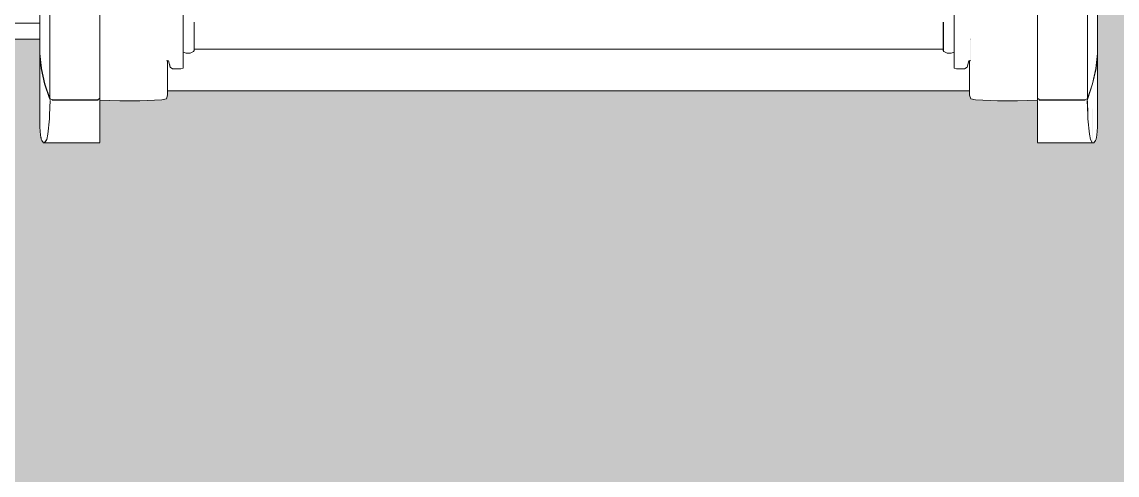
# Model space of a CAD drawing. Header units: metres. Extents: x -3 to 171, y -23 to 41.
# Drawn here: x 1.927 to 2.808, y -13.153 to -12.788 of the extents above; entities that cross this region are included whole.
import ezdxf

# ---------------------------------------------------------------- set-up
doc = ezdxf.new("R2010")
doc.units = ezdxf.units.M
doc.header["$MEASUREMENT"] = 0
doc.set_wipeout_variables(frame=1)
doc.linetypes.add('Wipeout_Contour', pattern=[1, 0, -1])
doc.layers.add('6._Dach PP STG1_1_325 Dachfenster', color=7, linetype='Continuous')
doc.layers.add('6._Dach PP STG1_1_330 Dachaufbau', color=7, linetype='Continuous')

msp = doc.modelspace()

# ---------------------------------------------------------------- hatches: boundary and pattern name
at = {"layer": '6._Dach PP STG1_1_330 Dachaufbau', "linetype": 'Continuous', "lineweight": 0, "true_color": 0x000000}
h = msp.add_hatch(color=18, dxfattribs=at)
h.paths.add_polyline_path([(6.26, -13.58499), (3.315, -13.58499), (3.315, -11.155), (6.26, -11.155), (6.26, -10.4), (0.03813, -10.4), (0.05526, -15.07), (1.01714, -15.07), (1.01714, -14.22801), (2.76714, -14.22801), (2.76714, -15.07), (3.44551, -15.07), (3.44551, -14.22801), (5.19551, -14.22801), (5.19551, -15.07), (6.26, -15.07)])
h.paths.add_polyline_path([(1.06307, -12.8025), (1.06307, -11.20127), (2.76307, -11.20127), (2.76307, -12.8025)], flags=0)

# ---------------------------------------------------------------- next in the draw order: wipeouts: each hides what was drawn before it
at = {"color": 254, "linetype": 'Wipeout_Contour', "lineweight": 0, "ltscale": 65.519423}
msp.add_wipeout([(1.94115, -12.81389), (1.94115, -12.8733), (1.94192, -12.87979), (1.94245, -12.88296), (1.94245, -12.82613)], dxfattribs=at).dxf.layer = '6._Dach PP STG1_1_325 Dachfenster'
at = {"color": 254, "linetype": 'Wipeout_Contour', "lineweight": 0, "ltscale": 39.148571}
msp.add_wipeout([(2.74405, -12.88558), (2.78955, -12.88593), (2.78855, -12.88563)], dxfattribs=at).dxf.layer = '6._Dach PP STG1_1_325 Dachfenster'
at = {"color": 254, "linetype": 'Wipeout_Contour', "lineweight": 0, "ltscale": 51.896748}
msp.add_wipeout([(2.76307, -12.77776), (1.06307, -12.77776), (1.06307, -12.8025), (2.76307, -12.8025)], dxfattribs=at).dxf.layer = '6._Dach PP STG1_1_330 Dachaufbau'

# ---------------------------------------------------------------- next in the draw order: linework, layer by layer
at = {"layer": '6._Dach PP STG1_1_330 Dachaufbau', "color": 7, "linetype": 'Continuous', "lineweight": 18, "ltscale": 1000, "flags": 128}
for points in [[(2.76307, -12.8025), (2.76307, -11.20127)], [(1.06307, -12.8025), (2.76307, -12.8025)]]:
    msp.add_lwpolyline(points, dxfattribs=at)

# ---------------------------------------------------------------- next in the draw order: wipeouts: each hides what was drawn before it
at = {"color": 254, "linetype": 'Wipeout_Contour', "lineweight": 0, "ltscale": 65.07455}
msp.add_wipeout([(1.92685, -12.77844), (1.92685, -12.78939), (1.94135, -12.78939), (1.94135, -12.78886), (1.94135, -12.77844)], dxfattribs=at).dxf.layer = '6._Dach PP STG1_1_325 Dachfenster'
at = {"color": 254, "linetype": 'Wipeout_Contour', "lineweight": 0, "ltscale": 79.262497}
msp.add_wipeout([(1.94515, -12.8383), (1.94245, -12.82613), (1.94245, -12.88296), (1.94285, -12.88408), (1.94416, -12.88593), (1.94515, -12.88563)], dxfattribs=at).dxf.layer = '6._Dach PP STG1_1_325 Dachfenster'
at = {"color": 254, "linetype": 'Wipeout_Contour', "lineweight": 0, "ltscale": 52.756195}
msp.add_wipeout([(2.74405, -12.88323), (2.74405, -12.88558), (2.78826, -12.88558), (2.78685, -12.88323)], dxfattribs=at).dxf.layer = '6._Dach PP STG1_1_325 Dachfenster'

# ---------------------------------------------------------------- next in the draw order: wipeouts: each hides what was drawn before it
at = {"color": 254, "linetype": 'Wipeout_Contour', "lineweight": 0, "ltscale": 51.320159}
msp.add_wipeout([(2.04115, -12.82501), (2.04315, -12.81985), (2.04315, -12.48613), (2.04115, -12.49129)], dxfattribs=at).dxf.layer = '6._Dach PP STG1_1_325 Dachfenster'
at = {"color": 254, "linetype": 'Wipeout_Contour', "lineweight": 0, "ltscale": 51.795827}
msp.add_wipeout([(2.68765, -12.49136), (2.68765, -12.82504), (2.68895, -12.81988), (2.68895, -12.4862)], dxfattribs=at).dxf.layer = '6._Dach PP STG1_1_325 Dachfenster'
at = {"color": 254, "linetype": 'Wipeout_Contour', "lineweight": 0, "ltscale": 51.308011}
msp.add_wipeout([(1.98965, -12.4924), (1.98965, -12.82612), (2.00555, -12.82663), (2.00555, -12.49291)], dxfattribs=at).dxf.layer = '6._Dach PP STG1_1_325 Dachfenster'
at = {"color": 254, "linetype": 'Wipeout_Contour', "lineweight": 0, "ltscale": 51.343407}
msp.add_wipeout([(2.05475, -12.82632), (2.05665, -12.82582), (2.05665, -12.49214), (2.05475, -12.49263)], dxfattribs=at).dxf.layer = '6._Dach PP STG1_1_325 Dachfenster'
at = {"color": 254, "linetype": 'Wipeout_Contour', "lineweight": 0, "ltscale": 51.801688}
msp.add_wipeout([(2.67705, -12.82582), (2.67895, -12.82632), (2.67895, -12.49263), (2.67705, -12.49214)], dxfattribs=at).dxf.layer = '6._Dach PP STG1_1_325 Dachfenster'
at = {"color": 254, "linetype": 'Wipeout_Contour', "lineweight": 0, "ltscale": 91.73381}
msp.add_wipeout([(1.94515, -12.8383), (1.94515, -12.88563), (1.94686, -12.88323), (1.94782, -12.87902), (1.94903, -12.8665), (1.94915, -12.8633), (1.94915, -12.85025)], dxfattribs=at).dxf.layer = '6._Dach PP STG1_1_325 Dachfenster'
at = {"color": 254, "linetype": 'Wipeout_Contour', "lineweight": 0, "ltscale": 52.741189}
msp.add_wipeout([(2.74405, -12.87902), (2.74405, -12.88323), (2.78685, -12.88323), (2.78589, -12.87902)], dxfattribs=at).dxf.layer = '6._Dach PP STG1_1_325 Dachfenster'

# ---------------------------------------------------------------- next in the draw order: wipeouts: each hides what was drawn before it
at = {"color": 254, "linetype": 'Wipeout_Contour', "lineweight": 0, "ltscale": 51.798817}
msp.add_wipeout([(2.69055, -12.81985), (2.69255, -12.82501), (2.69255, -12.49129), (2.69055, -12.48613)], dxfattribs=at).dxf.layer = '6._Dach PP STG1_1_325 Dachfenster'
at = {"color": 254, "linetype": 'Wipeout_Contour', "lineweight": 0, "ltscale": 51.331392}
msp.add_wipeout([(2.03935, -12.82607), (2.04115, -12.82501), (2.04115, -12.49129), (2.03935, -12.49235)], dxfattribs=at).dxf.layer = '6._Dach PP STG1_1_325 Dachfenster'
at = {"color": 254, "linetype": 'Wipeout_Contour', "lineweight": 0, "ltscale": 51.806239}
msp.add_wipeout([(2.67895, -12.49263), (2.67895, -12.82632), (2.68555, -12.82632), (2.68555, -12.49263)], dxfattribs=at).dxf.layer = '6._Dach PP STG1_1_325 Dachfenster'
at = {"color": 254, "linetype": 'Wipeout_Contour', "lineweight": 0, "ltscale": 52.70931}
msp.add_wipeout([(2.74405, -12.87902), (2.78589, -12.87902), (2.78468, -12.8665), (2.74405, -12.8665)], dxfattribs=at).dxf.layer = '6._Dach PP STG1_1_325 Dachfenster'
at = {"color": 254, "linetype": 'Wipeout_Contour', "lineweight": 0, "ltscale": 39.698829}
msp.add_wipeout([(1.94416, -12.88593), (1.98965, -12.88593), (1.94545, -12.88558)], dxfattribs=at).dxf.layer = '6._Dach PP STG1_1_325 Dachfenster'

# ---------------------------------------------------------------- next in the draw order: wipeouts: each hides what was drawn before it
at = {"color": 254, "linetype": 'Wipeout_Contour', "lineweight": 0, "ltscale": 51.328653}
msp.add_wipeout([(2.02175, -12.82663), (2.03935, -12.82607), (2.03935, -12.49235), (2.02175, -12.49291)], dxfattribs=at).dxf.layer = '6._Dach PP STG1_1_325 Dachfenster'
at = {"color": 254, "linetype": 'Wipeout_Contour', "lineweight": 0, "ltscale": 51.807221}
msp.add_wipeout([(2.68555, -12.82632), (2.68765, -12.82504), (2.68765, -12.49136), (2.68555, -12.49263)], dxfattribs=at).dxf.layer = '6._Dach PP STG1_1_325 Dachfenster'
at = {"color": 254, "linetype": 'Wipeout_Contour', "lineweight": 0, "ltscale": 52.168092}
msp.add_wipeout([(1.94545, -12.88558), (1.98965, -12.88558), (1.98965, -12.88323), (1.94686, -12.88323)], dxfattribs=at).dxf.layer = '6._Dach PP STG1_1_325 Dachfenster'

# ---------------------------------------------------------------- next in the draw order: wipeouts: each hides what was drawn before it
at = {"color": 254, "linetype": 'Wipeout_Contour', "lineweight": 0, "ltscale": 51.31052}
msp.add_wipeout([(2.04395, -12.48591), (2.04315, -12.48613), (2.04315, -12.81985), (2.04395, -12.8196)], dxfattribs=at).dxf.layer = '6._Dach PP STG1_1_325 Dachfenster'
at = {"color": 254, "linetype": 'Wipeout_Contour', "lineweight": 0, "ltscale": 51.786328}
msp.add_wipeout([(2.68895, -12.4862), (2.68895, -12.81988), (2.68975, -12.8196), (2.68975, -12.48591)], dxfattribs=at).dxf.layer = '6._Dach PP STG1_1_325 Dachfenster'
at = {"color": 254, "linetype": 'Wipeout_Contour', "lineweight": 0, "ltscale": 51.319086}
msp.add_wipeout([(2.00555, -12.49291), (2.00555, -12.82663), (2.02175, -12.82663), (2.02175, -12.49291)], dxfattribs=at).dxf.layer = '6._Dach PP STG1_1_325 Dachfenster'
at = {"color": 254, "linetype": 'Wipeout_Contour', "lineweight": 0, "ltscale": 52.123397}
msp.add_wipeout([(1.94903, -12.8665), (1.94782, -12.87902), (1.98965, -12.87902), (1.98965, -12.8665)], dxfattribs=at).dxf.layer = '6._Dach PP STG1_1_325 Dachfenster'

# ---------------------------------------------------------------- next in the draw order: wipeouts: each hides what was drawn before it
at = {"color": 254, "linetype": 'Wipeout_Contour', "lineweight": 0, "ltscale": 51.311236}
msp.add_wipeout([(2.04395, -12.48591), (2.04395, -12.8196), (2.04475, -12.81988), (2.04475, -12.4862)], dxfattribs=at).dxf.layer = '6._Dach PP STG1_1_325 Dachfenster'
at = {"color": 254, "linetype": 'Wipeout_Contour', "lineweight": 0, "ltscale": 51.807754}
msp.add_wipeout([(2.68975, -12.8196), (2.69045, -12.81978), (2.69055, -12.48613), (2.68975, -12.48591)], dxfattribs=at).dxf.layer = '6._Dach PP STG1_1_325 Dachfenster'
at = {"color": 254, "linetype": 'Wipeout_Contour', "lineweight": 0, "ltscale": 52.013226}
msp.add_wipeout([(1.98965, -12.82612), (1.98965, -12.85143), (2.00555, -12.85195), (2.00555, -12.82663)], dxfattribs=at).dxf.layer = '6._Dach PP STG1_1_325 Dachfenster'
at = {"color": 254, "linetype": 'Wipeout_Contour', "lineweight": 0, "ltscale": 52.157301}
msp.add_wipeout([(1.94782, -12.87902), (1.94686, -12.88323), (1.98965, -12.88323), (1.98965, -12.87902)], dxfattribs=at).dxf.layer = '6._Dach PP STG1_1_325 Dachfenster'

# ---------------------------------------------------------------- next in the draw order: linework, layer by layer
at = {"layer": '6._Dach PP STG1_1_325 Dachfenster', "color": 7, "linetype": 'Continuous', "lineweight": 13, "ltscale": 1000, "flags": 128}
msp.add_lwpolyline([(1.94416, -12.88593), (1.98965, -12.88593)], dxfattribs=at)

# ---------------------------------------------------------------- next in the draw order: wipeouts: each hides what was drawn before it
at = {"color": 254, "linetype": 'Wipeout_Contour', "lineweight": 0, "ltscale": 51.322811}
msp.add_wipeout([(2.04475, -12.4862), (2.04475, -12.81988), (2.04605, -12.82504), (2.04605, -12.49136)], dxfattribs=at).dxf.layer = '6._Dach PP STG1_1_325 Dachfenster'
at = {"color": 254, "linetype": 'Wipeout_Contour', "lineweight": 0, "ltscale": 51.82393}
msp.add_wipeout([(2.69435, -12.82607), (2.71195, -12.82663), (2.71195, -12.49291), (2.69435, -12.49235)], dxfattribs=at).dxf.layer = '6._Dach PP STG1_1_325 Dachfenster'
at = {"color": 254, "linetype": 'Wipeout_Contour', "lineweight": 0, "ltscale": 171.648063}
msp.add_wipeout([(1.94115, -12.81389), (1.94245, -12.82613), (1.94515, -12.8383), (1.94915, -12.85025), (1.94958, -12.85136), (1.98965, -12.85136), (1.98965, -12.84996), (1.98795, -12.85121), (1.95115, -12.85121), (1.94935, -12.85025), (1.94535, -12.8383), (1.94265, -12.82613), (1.94135, -12.81389)], dxfattribs=at).dxf.layer = '6._Dach PP STG1_1_325 Dachfenster'
at = {"color": 254, "linetype": 'Wipeout_Contour', "lineweight": 0, "ltscale": 52.023958}
msp.add_wipeout([(2.00555, -12.85195), (2.02175, -12.85195), (2.02175, -12.82663), (2.00555, -12.82663)], dxfattribs=at).dxf.layer = '6._Dach PP STG1_1_325 Dachfenster'

# ---------------------------------------------------------------- next in the draw order: wipeouts: each hides what was drawn before it
at = {"color": 254, "linetype": 'Wipeout_Contour', "lineweight": 0, "ltscale": 62.714071}
msp.add_wipeout([(1.94265, -12.25484), (1.94265, -12.82613), (1.94535, -12.8383), (1.94535, -12.26671), (1.94515, -12.26611)], dxfattribs=at).dxf.layer = '6._Dach PP STG1_1_325 Dachfenster'
at = {"color": 254, "linetype": 'Wipeout_Contour', "lineweight": 0, "ltscale": 51.336482}
msp.add_wipeout([(2.04605, -12.82504), (2.04815, -12.82632), (2.04815, -12.49263), (2.04605, -12.49136)], dxfattribs=at).dxf.layer = '6._Dach PP STG1_1_325 Dachfenster'
at = {"color": 254, "linetype": 'Wipeout_Contour', "lineweight": 0, "ltscale": 51.81241}
msp.add_wipeout([(2.69255, -12.49129), (2.69255, -12.82501), (2.69435, -12.82607), (2.69435, -12.49235)], dxfattribs=at).dxf.layer = '6._Dach PP STG1_1_325 Dachfenster'
at = {"color": 254, "linetype": 'Wipeout_Contour', "lineweight": 0, "ltscale": 51.839171}
msp.add_wipeout([(2.71195, -12.49291), (2.71195, -12.82663), (2.72815, -12.82663), (2.72815, -12.49291)], dxfattribs=at).dxf.layer = '6._Dach PP STG1_1_325 Dachfenster'
at = {"color": 254, "linetype": 'Wipeout_Contour', "lineweight": 0, "ltscale": 52.033066}
msp.add_wipeout([(2.03935, -12.82607), (2.02175, -12.82663), (2.02175, -12.85195), (2.03935, -12.85138)], dxfattribs=at).dxf.layer = '6._Dach PP STG1_1_325 Dachfenster'
at = {"color": 254, "linetype": 'Wipeout_Contour', "lineweight": 0, "ltscale": 65.444044}
msp.add_wipeout([(1.94903, -12.8665), (1.98965, -12.8665), (1.98965, -12.85178), (1.94966, -12.85178), (1.94915, -12.8633)], dxfattribs=at).dxf.layer = '6._Dach PP STG1_1_325 Dachfenster'

# ---------------------------------------------------------------- next in the draw order: wipeouts: each hides what was drawn before it
at = {"color": 254, "linetype": 'Wipeout_Contour', "lineweight": 0, "ltscale": 51.341805}
msp.add_wipeout([(2.04815, -12.82632), (2.05475, -12.82632), (2.05475, -12.49263), (2.04815, -12.49263)], dxfattribs=at).dxf.layer = '6._Dach PP STG1_1_325 Dachfenster'
at = {"color": 254, "linetype": 'Wipeout_Contour', "lineweight": 0, "ltscale": 51.851676}
msp.add_wipeout([(2.72815, -12.49291), (2.72815, -12.82663), (2.74405, -12.82612), (2.74405, -12.4924)], dxfattribs=at).dxf.layer = '6._Dach PP STG1_1_325 Dachfenster'
at = {"color": 254, "linetype": 'Wipeout_Contour', "lineweight": 0, "ltscale": 39.573505}
msp.add_wipeout([(2.04315, -12.85032), (2.03935, -12.82607), (2.03935, -12.85138)], dxfattribs=at).dxf.layer = '6._Dach PP STG1_1_325 Dachfenster'
at = {"color": 254, "linetype": 'Wipeout_Contour', "lineweight": 0, "ltscale": 39.736471}
msp.add_wipeout([(2.69435, -12.82607), (2.69055, -12.85032), (2.69435, -12.85138)], dxfattribs=at).dxf.layer = '6._Dach PP STG1_1_325 Dachfenster'
at = {"color": 254, "linetype": 'Wipeout_Contour', "lineweight": 0, "ltscale": 38.729874}
msp.add_wipeout([(1.94915, -12.85025), (1.94915, -12.8633), (1.94966, -12.85178)], dxfattribs=at).dxf.layer = '6._Dach PP STG1_1_325 Dachfenster'

# ---------------------------------------------------------------- next in the draw order: wipeouts: each hides what was drawn before it
at = {"color": 254, "linetype": 'Wipeout_Contour', "lineweight": 0, "ltscale": 62.773231}
msp.add_wipeout([(1.94535, -12.26671), (1.94535, -12.8383), (1.94935, -12.85025), (1.94935, -12.27859), (1.94915, -12.27806)], dxfattribs=at).dxf.layer = '6._Dach PP STG1_1_325 Dachfenster'
at = {"color": 254, "linetype": 'Wipeout_Contour', "lineweight": 0, "ltscale": 52.041846}
msp.add_wipeout([(2.04115, -12.82501), (2.04315, -12.85023), (2.04415, -12.84756), (2.04315, -12.81992)], dxfattribs=at).dxf.layer = '6._Dach PP STG1_1_325 Dachfenster'
at = {"color": 254, "linetype": 'Wipeout_Contour', "lineweight": 0, "ltscale": 52.521015}
msp.add_wipeout([(2.69435, -12.85138), (2.71195, -12.85195), (2.71195, -12.82663), (2.69435, -12.82607)], dxfattribs=at).dxf.layer = '6._Dach PP STG1_1_325 Dachfenster'

# ---------------------------------------------------------------- next in the draw order: wipeouts: each hides what was drawn before it
at = {"color": 254, "linetype": 'Wipeout_Contour', "lineweight": 0, "ltscale": 62.661254}
msp.add_wipeout([(1.94245, -12.25394), (1.94135, -12.24358), (1.94135, -12.81389), (1.94265, -12.82613), (1.94265, -12.25484)], dxfattribs=at).dxf.layer = '6._Dach PP STG1_1_325 Dachfenster'
at = {"color": 254, "linetype": 'Wipeout_Contour', "lineweight": 0, "ltscale": 62.903524}
msp.add_wipeout([(1.94935, -12.85025), (1.95115, -12.85121), (1.95115, -12.27933), (1.94969, -12.27933), (1.94935, -12.27859)], dxfattribs=at).dxf.layer = '6._Dach PP STG1_1_325 Dachfenster'
at = {"color": 254, "linetype": 'Wipeout_Contour', "lineweight": 0, "ltscale": 51.653607}
msp.add_wipeout([(2.68955, -12.81967), (2.68955, -12.84756), (2.69055, -12.81992), (2.68975, -12.8196)], dxfattribs=at).dxf.layer = '6._Dach PP STG1_1_325 Dachfenster'
at = {"color": 254, "linetype": 'Wipeout_Contour', "lineweight": 0, "ltscale": 38.562474}
msp.add_wipeout([(2.03935, -12.82607), (2.04315, -12.85032), (2.04115, -12.82501)], dxfattribs=at).dxf.layer = '6._Dach PP STG1_1_325 Dachfenster'
at = {"color": 254, "linetype": 'Wipeout_Contour', "lineweight": 0, "ltscale": 52.535801}
msp.add_wipeout([(2.71195, -12.82663), (2.71195, -12.85195), (2.72815, -12.85195), (2.72815, -12.82663)], dxfattribs=at).dxf.layer = '6._Dach PP STG1_1_325 Dachfenster'

# ---------------------------------------------------------------- next in the draw order: linework, layer by layer
at = {"layer": '6._Dach PP STG1_1_325 Dachfenster', "color": 7, "linetype": 'Continuous', "lineweight": 13, "ltscale": 1000, "flags": 128}
for points in [[(1.94135, -12.81389), (1.94135, -12.24358)], [(1.94135, -12.78939), (1.92685, -12.78939), (1.91235, -12.78939)], [(1.94115, -12.8733), (1.94115, -12.81389)]]:
    msp.add_lwpolyline(points, dxfattribs=at)

# ---------------------------------------------------------------- next in the draw order: wipeouts: each hides what was drawn before it
at = {"color": 254, "linetype": 'Wipeout_Contour', "lineweight": 0, "ltscale": 50.921848}
msp.add_wipeout([(1.98795, -12.27933), (1.95115, -12.27933), (1.95115, -12.85121), (1.98795, -12.85121)], dxfattribs=at).dxf.layer = '6._Dach PP STG1_1_325 Dachfenster'
at = {"color": 254, "linetype": 'Wipeout_Contour', "lineweight": 0, "ltscale": 51.004815}
msp.add_wipeout([(2.04315, -12.81992), (2.04415, -12.84756), (2.04415, -12.81967), (2.04325, -12.81978)], dxfattribs=at).dxf.layer = '6._Dach PP STG1_1_325 Dachfenster'
at = {"color": 254, "linetype": 'Wipeout_Contour', "lineweight": 0, "ltscale": 52.61856}
msp.add_wipeout([(2.69055, -12.81992), (2.68955, -12.84756), (2.69055, -12.85032), (2.69255, -12.82501)], dxfattribs=at).dxf.layer = '6._Dach PP STG1_1_325 Dachfenster'
at = {"color": 254, "linetype": 'Wipeout_Contour', "lineweight": 0, "ltscale": 52.547748}
msp.add_wipeout([(2.72815, -12.85195), (2.74405, -12.85143), (2.74405, -12.82612), (2.72815, -12.82663)], dxfattribs=at).dxf.layer = '6._Dach PP STG1_1_325 Dachfenster'

# ---------------------------------------------------------------- next in the draw order: linework, layer by layer
at = {"layer": '6._Dach PP STG1_1_325 Dachfenster', "color": 7, "linetype": 'Continuous', "lineweight": 13, "ltscale": 1000, "flags": 128}
for points in [[(1.94935, -12.85025), (1.94935, -12.27859)], [(1.94958, -12.85136), (1.94915, -12.85025), (1.94515, -12.8383), (1.94245, -12.82613), (1.94115, -12.81389)], [(1.94135, -12.81389), (1.94265, -12.82613), (1.94535, -12.8383), (1.94935, -12.85025)], [(1.94935, -12.85025), (1.95115, -12.85121)], [(1.94115, -12.8733), (1.94192, -12.87979), (1.94245, -12.88296), (1.94285, -12.88408), (1.94416, -12.88593), (1.94515, -12.88563), (1.94686, -12.88323), (1.94782, -12.87902), (1.94903, -12.8665), (1.94915, -12.8633), (1.94966, -12.85178)]]:
    msp.add_lwpolyline(points, dxfattribs=at)

# ---------------------------------------------------------------- next in the draw order: wipeouts: each hides what was drawn before it
at = {"color": 254, "linetype": 'Wipeout_Contour', "lineweight": 0, "ltscale": 50.929988}
msp.add_wipeout([(1.98795, -12.27933), (1.98795, -12.85121), (1.98965, -12.84996), (1.98965, -12.27933)], dxfattribs=at).dxf.layer = '6._Dach PP STG1_1_325 Dachfenster'
at = {"color": 254, "linetype": 'Wipeout_Contour', "lineweight": 0, "ltscale": 160.076837}
msp.add_wipeout([(2.74575, -12.85121), (2.74405, -12.84996), (2.74405, -12.85136), (2.78413, -12.85136), (2.78455, -12.85025), (2.78855, -12.8383), (2.79125, -12.82613), (2.79255, -12.81389), (2.79105, -12.82613), (2.78835, -12.8383), (2.78435, -12.85025), (2.78255, -12.85121)], dxfattribs=at).dxf.layer = '6._Dach PP STG1_1_325 Dachfenster'
at = {"color": 254, "linetype": 'Wipeout_Contour', "lineweight": 0, "ltscale": 38.897985}
msp.add_wipeout([(2.69255, -12.82501), (2.69055, -12.85032), (2.69435, -12.82607)], dxfattribs=at).dxf.layer = '6._Dach PP STG1_1_325 Dachfenster'

# ---------------------------------------------------------------- next in the draw order: linework, layer by layer
at = {"layer": '6._Dach PP STG1_1_325 Dachfenster', "color": 7, "linetype": 'Continuous', "lineweight": 13, "ltscale": 1000, "flags": 128}
for points in [[(1.98965, -12.84996), (1.98965, -12.27933)], [(1.98795, -12.85121), (1.98965, -12.84996)], [(1.98965, -12.84996), (1.98965, -12.85136)], [(2.04315, -12.85032), (2.03935, -12.85138), (2.02175, -12.85195), (2.00555, -12.85195), (1.98965, -12.85143)], [(1.95115, -12.85121), (1.98795, -12.85121)], [(1.98965, -12.85178), (1.98965, -12.8665), (1.98965, -12.87902), (1.98965, -12.88323), (1.98965, -12.88558)]]:
    msp.add_lwpolyline(points, dxfattribs=at)

# ---------------------------------------------------------------- next in the draw order: wipeouts: each hides what was drawn before it
at = {"color": 254, "linetype": 'Wipeout_Contour', "lineweight": 0, "ltscale": 52.279903}
msp.add_wipeout([(2.68955, -12.83197), (2.04415, -12.83197), (2.04415, -12.84392), (2.68955, -12.84392)], dxfattribs=at).dxf.layer = '6._Dach PP STG1_1_325 Dachfenster'
at = {"color": 254, "linetype": 'Wipeout_Contour', "lineweight": 0, "ltscale": 65.996758}
msp.add_wipeout([(2.78405, -12.85178), (2.74405, -12.85178), (2.74405, -12.8665), (2.78468, -12.8665), (2.78455, -12.8633)], dxfattribs=at).dxf.layer = '6._Dach PP STG1_1_325 Dachfenster'

# ---------------------------------------------------------------- next in the draw order: wipeouts: each hides what was drawn before it
at = {"color": 254, "linetype": 'Wipeout_Contour', "lineweight": 0, "ltscale": 51.491828}
msp.add_wipeout([(2.74575, -12.27933), (2.74405, -12.27933), (2.74405, -12.84996), (2.74575, -12.85121)], dxfattribs=at).dxf.layer = '6._Dach PP STG1_1_325 Dachfenster'
at = {"color": 254, "linetype": 'Wipeout_Contour', "lineweight": 0, "ltscale": 208.037686}
msp.add_wipeout([(2.04415, -12.81967), (2.04415, -12.83197), (2.68955, -12.83197), (2.68955, -12.81967), (2.68895, -12.81988), (2.68765, -12.82504), (2.68555, -12.82632), (2.67895, -12.82632), (2.67705, -12.82582), (2.67705, -12.81741), (2.05665, -12.81741), (2.05665, -12.82582), (2.05475, -12.82632), (2.04815, -12.82632), (2.04605, -12.82504), (2.04475, -12.81988)], dxfattribs=at).dxf.layer = '6._Dach PP STG1_1_325 Dachfenster'
at = {"color": 254, "linetype": 'Wipeout_Contour', "lineweight": 0, "ltscale": 93.007041}
msp.add_wipeout([(2.78855, -12.8383), (2.78455, -12.85025), (2.78455, -12.8633), (2.78468, -12.8665), (2.78589, -12.87902), (2.78685, -12.88323), (2.78826, -12.88558)], dxfattribs=at).dxf.layer = '6._Dach PP STG1_1_325 Dachfenster'
at = {"color": 254, "linetype": 'Wipeout_Contour', "lineweight": 0, "ltscale": 39.76674}
msp.add_wipeout([(2.04415, -12.84399), (2.68955, -12.84399), (2.04415, -12.84392)], dxfattribs=at).dxf.layer = '6._Dach PP STG1_1_325 Dachfenster'

# ---------------------------------------------------------------- next in the draw order: linework, layer by layer
at = {"layer": '6._Dach PP STG1_1_325 Dachfenster', "color": 7, "linetype": 'Continuous', "lineweight": 13, "ltscale": 1000, "flags": 128}
for points in [[(2.04325, -12.81978), (2.04395, -12.8196)], [(2.04395, -12.8196), (2.04475, -12.81988)], [(2.04415, -12.81967), (2.04415, -12.84756)], [(2.04475, -12.81988), (2.04605, -12.82504)], [(2.68765, -12.82504), (2.68895, -12.81988)], [(2.68895, -12.81988), (2.68975, -12.8196)], [(2.68955, -12.81967), (2.68955, -12.84756)], [(2.68975, -12.8196), (2.69045, -12.81978)], [(2.04605, -12.82504), (2.04815, -12.82632)], [(2.04815, -12.82632), (2.05475, -12.82632), (2.05665, -12.82582)], [(2.67705, -12.82582), (2.67895, -12.82632), (2.68555, -12.82632)], [(2.68555, -12.82632), (2.68765, -12.82504)], [(2.04415, -12.84756), (2.04315, -12.85032)], [(2.68955, -12.84399), (2.04415, -12.84399)], [(2.68955, -12.84756), (2.69055, -12.85032)]]:
    msp.add_lwpolyline(points, dxfattribs=at)

# ---------------------------------------------------------------- next in the draw order: wipeouts: each hides what was drawn before it
at = {"color": 254, "linetype": 'Wipeout_Contour', "lineweight": 0, "ltscale": 180.913946}
msp.add_wipeout([(2.05665, -12.81741), (2.67705, -12.81741), (2.67705, -12.81284), (2.67465, -12.81366), (2.67155, -12.81359), (2.66875, -12.81246), (2.66825, -12.81161), (2.66825, -12.81048), (2.06545, -12.81048), (2.06545, -12.81161), (2.06495, -12.81246), (2.06215, -12.81359), (2.05905, -12.81366), (2.05665, -12.81284)], dxfattribs=at).dxf.layer = '6._Dach PP STG1_1_325 Dachfenster'
at = {"color": 254, "linetype": 'Wipeout_Contour', "lineweight": 0, "ltscale": 66.309876}
msp.add_wipeout([(2.79255, -12.81389), (2.79125, -12.82613), (2.79125, -12.88296), (2.79179, -12.87979), (2.79255, -12.8733)], dxfattribs=at).dxf.layer = '6._Dach PP STG1_1_325 Dachfenster'
at = {"color": 254, "linetype": 'Wipeout_Contour', "lineweight": 0, "ltscale": 38.979488}
msp.add_wipeout([(2.78413, -12.85136), (2.78455, -12.8633), (2.78455, -12.85025)], dxfattribs=at).dxf.layer = '6._Dach PP STG1_1_325 Dachfenster'

# ---------------------------------------------------------------- next in the draw order: wipeouts: each hides what was drawn before it
at = {"color": 254, "linetype": 'Wipeout_Contour', "lineweight": 0, "ltscale": 51.512353}
msp.add_wipeout([(2.74575, -12.27933), (2.74575, -12.85121), (2.78255, -12.85121), (2.78255, -12.27933)], dxfattribs=at).dxf.layer = '6._Dach PP STG1_1_325 Dachfenster'
at = {"color": 254, "linetype": 'Wipeout_Contour', "lineweight": 0, "ltscale": 52.147764}
msp.add_wipeout([(2.06535, -12.81026), (2.66835, -12.81026), (2.66835, -12.79966), (2.06535, -12.79966)], dxfattribs=at).dxf.layer = '6._Dach PP STG1_1_325 Dachfenster'
at = {"color": 254, "linetype": 'Wipeout_Contour', "lineweight": 0, "ltscale": 80.085936}
msp.add_wipeout([(2.78855, -12.8383), (2.78855, -12.88563), (2.78955, -12.88593), (2.79086, -12.88408), (2.79125, -12.88296), (2.79125, -12.82613)], dxfattribs=at).dxf.layer = '6._Dach PP STG1_1_325 Dachfenster'

# ---------------------------------------------------------------- next in the draw order: linework, layer by layer
at = {"layer": '6._Dach PP STG1_1_325 Dachfenster', "color": 7, "linetype": 'Continuous', "lineweight": 13, "ltscale": 1000, "flags": 128}
for points in [[(2.74405, -12.84996), (2.74405, -12.27933)], [(2.69055, -12.85032), (2.69435, -12.85138), (2.71195, -12.85195), (2.72815, -12.85195), (2.74405, -12.85143)], [(2.74575, -12.85121), (2.74405, -12.84996)], [(2.74405, -12.84996), (2.74405, -12.85136)], [(2.74405, -12.85178), (2.74405, -12.8665), (2.74405, -12.87902), (2.74405, -12.88323), (2.74405, -12.88558)], [(2.78955, -12.88593), (2.74405, -12.88593)]]:
    msp.add_lwpolyline(points, dxfattribs=at)

# ---------------------------------------------------------------- next in the draw order: wipeouts: each hides what was drawn before it
at = {"color": 254, "linetype": 'Wipeout_Contour', "lineweight": 0, "ltscale": 63.675623}
msp.add_wipeout([(2.78835, -12.26671), (2.78835, -12.8383), (2.79105, -12.82613), (2.79105, -12.25484), (2.78855, -12.26611)], dxfattribs=at).dxf.layer = '6._Dach PP STG1_1_325 Dachfenster'
at = {"color": 254, "linetype": 'Wipeout_Contour', "lineweight": 0, "ltscale": 52.118372}
msp.add_wipeout([(2.06535, -12.79534), (2.06535, -12.79966), (2.66835, -12.79966), (2.66835, -12.79534)], dxfattribs=at).dxf.layer = '6._Dach PP STG1_1_325 Dachfenster'

# ---------------------------------------------------------------- next in the draw order: wipeouts: each hides what was drawn before it
at = {"color": 254, "linetype": 'Wipeout_Contour', "lineweight": 0, "ltscale": 63.736757}
msp.add_wipeout([(2.78435, -12.27859), (2.78435, -12.85025), (2.78835, -12.8383), (2.78835, -12.26671), (2.78455, -12.27806)], dxfattribs=at).dxf.layer = '6._Dach PP STG1_1_325 Dachfenster'
at = {"color": 254, "linetype": 'Wipeout_Contour', "lineweight": 0, "ltscale": 52.100049}
msp.add_wipeout([(2.06535, -12.79534), (2.66835, -12.79534), (2.66835, -12.79032), (2.06535, -12.79032)], dxfattribs=at).dxf.layer = '6._Dach PP STG1_1_325 Dachfenster'

# ---------------------------------------------------------------- next in the draw order: wipeouts: each hides what was drawn before it
at = {"color": 254, "linetype": 'Wipeout_Contour', "lineweight": 0, "ltscale": 63.596541}
msp.add_wipeout([(2.79125, -12.25394), (2.79105, -12.25484), (2.79105, -12.82613), (2.79235, -12.81389), (2.79235, -12.24358)], dxfattribs=at).dxf.layer = '6._Dach PP STG1_1_325 Dachfenster'
at = {"color": 254, "linetype": 'Wipeout_Contour', "lineweight": 0, "ltscale": 63.553339}
msp.add_wipeout([(2.78255, -12.27933), (2.78255, -12.85121), (2.78435, -12.85025), (2.78435, -12.27859), (2.7841, -12.27924)], dxfattribs=at).dxf.layer = '6._Dach PP STG1_1_325 Dachfenster'
at = {"color": 254, "linetype": 'Wipeout_Contour', "lineweight": 0, "ltscale": 78.063008}
msp.add_wipeout([(2.06535, -12.78948), (2.66835, -12.78948), (2.66835, -12.78862), (2.66825, -12.78757), (2.06545, -12.78757), (2.06545, -12.78835)], dxfattribs=at).dxf.layer = '6._Dach PP STG1_1_325 Dachfenster'

# ---------------------------------------------------------------- next in the draw order: linework, layer by layer
at = {"layer": '6._Dach PP STG1_1_325 Dachfenster', "color": 7, "linetype": 'Continuous', "lineweight": 13, "ltscale": 1000, "flags": 128}
for points in [[(2.79235, -12.81389), (2.79235, -12.24358)], [(2.78435, -12.85025), (2.78435, -12.27859)], [(2.79255, -12.81389), (2.79125, -12.82613), (2.78855, -12.8383), (2.78455, -12.85025), (2.78413, -12.85136)], [(2.79235, -12.81389), (2.79105, -12.82613), (2.78835, -12.8383), (2.78435, -12.85025)], [(2.79255, -12.81389), (2.79255, -12.8733)], [(2.78435, -12.85025), (2.78255, -12.85121)], [(2.78255, -12.85121), (2.74575, -12.85121)], [(2.78405, -12.85178), (2.78455, -12.8633), (2.78468, -12.8665), (2.78589, -12.87902), (2.78685, -12.88323), (2.78826, -12.88558), (2.78955, -12.88593), (2.79086, -12.88408), (2.79125, -12.88296), (2.79179, -12.87979), (2.79255, -12.8733)]]:
    msp.add_lwpolyline(points, dxfattribs=at)

# ---------------------------------------------------------------- next in the draw order: wipeouts: each hides what was drawn before it
at = {"color": 254, "linetype": 'Wipeout_Contour', "lineweight": 0, "ltscale": 52.088464}
msp.add_wipeout([(2.06535, -12.78948), (2.06535, -12.79032), (2.66835, -12.79032), (2.66835, -12.78948)], dxfattribs=at).dxf.layer = '6._Dach PP STG1_1_325 Dachfenster'

# ---------------------------------------------------------------- next in the draw order: wipeouts: each hides what was drawn before it
at = {"color": 254, "linetype": 'Wipeout_Contour', "lineweight": 0, "ltscale": 50.960329}
msp.add_wipeout([(2.06215, -12.30851), (2.06215, -12.81359), (2.06495, -12.81246), (2.06495, -12.30851)], dxfattribs=at).dxf.layer = '6._Dach PP STG1_1_325 Dachfenster'
at = {"color": 254, "linetype": 'Wipeout_Contour', "lineweight": 0, "ltscale": 78.656145}
msp.add_wipeout([(2.66825, -12.30851), (2.66825, -12.78835), (2.66835, -12.81048), (2.66825, -12.81161), (2.66875, -12.81246), (2.66875, -12.30851)], dxfattribs=at).dxf.layer = '6._Dach PP STG1_1_325 Dachfenster'

# ---------------------------------------------------------------- next in the draw order: wipeouts: each hides what was drawn before it
at = {"color": 254, "linetype": 'Wipeout_Contour', "lineweight": 0, "ltscale": 50.957675}
msp.add_wipeout([(2.05665, -12.81284), (2.05905, -12.81366), (2.05905, -12.30851), (2.05665, -12.30851)], dxfattribs=at).dxf.layer = '6._Dach PP STG1_1_325 Dachfenster'
at = {"color": 254, "linetype": 'Wipeout_Contour', "lineweight": 0, "ltscale": 51.411038}
msp.add_wipeout([(2.66875, -12.30851), (2.66875, -12.81246), (2.67155, -12.81359), (2.67155, -12.30851)], dxfattribs=at).dxf.layer = '6._Dach PP STG1_1_325 Dachfenster'

# ---------------------------------------------------------------- next in the draw order: wipeouts: each hides what was drawn before it
at = {"color": 254, "linetype": 'Wipeout_Contour', "lineweight": 0, "ltscale": 50.961692}
msp.add_wipeout([(2.05905, -12.30851), (2.05905, -12.81366), (2.06215, -12.81359), (2.06215, -12.30851)], dxfattribs=at).dxf.layer = '6._Dach PP STG1_1_325 Dachfenster'
at = {"color": 254, "linetype": 'Wipeout_Contour', "lineweight": 0, "ltscale": 51.41673}
msp.add_wipeout([(2.67155, -12.30851), (2.67155, -12.81359), (2.67465, -12.81366), (2.67465, -12.30851)], dxfattribs=at).dxf.layer = '6._Dach PP STG1_1_325 Dachfenster'

# ---------------------------------------------------------------- next in the draw order: linework, layer by layer
at = {"layer": '6._Dach PP STG1_1_325 Dachfenster', "color": 7, "linetype": 'Continuous', "lineweight": 13, "ltscale": 1000, "flags": 128}
for points in [[(2.05665, -12.82582), (2.05665, -12.49214), (2.05665, -12.30851)], [(2.66835, -12.78862), (2.66835, -12.78948), (2.66835, -12.79032), (2.66835, -12.79534), (2.66835, -12.79966), (2.66835, -12.81026)], [(2.05905, -12.81366), (2.05665, -12.81284)], [(2.66825, -12.81161), (2.66825, -12.81048)], [(2.66825, -12.81161), (2.66875, -12.81246)]]:
    msp.add_lwpolyline(points, dxfattribs=at)

# ---------------------------------------------------------------- next in the draw order: wipeouts: each hides what was drawn before it
at = {"color": 254, "linetype": 'Wipeout_Contour', "lineweight": 0, "ltscale": 77.716748}
msp.add_wipeout([(2.06495, -12.30851), (2.06495, -12.81246), (2.06545, -12.81161), (2.06545, -12.81048), (2.06535, -12.78862), (2.06545, -12.30851)], dxfattribs=at).dxf.layer = '6._Dach PP STG1_1_325 Dachfenster'
at = {"color": 254, "linetype": 'Wipeout_Contour', "lineweight": 0, "ltscale": 51.416804}
msp.add_wipeout([(2.67465, -12.81366), (2.67705, -12.81284), (2.67705, -12.30851), (2.67465, -12.30851)], dxfattribs=at).dxf.layer = '6._Dach PP STG1_1_325 Dachfenster'

# ---------------------------------------------------------------- next in the draw order: linework, layer by layer
at = {"layer": '6._Dach PP STG1_1_325 Dachfenster', "color": 7, "linetype": 'Continuous', "lineweight": 13, "ltscale": 1000, "flags": 128}
for points in [[(2.67705, -12.82582), (2.67705, -12.49214), (2.67705, -12.30851)], [(2.06535, -12.81026), (2.06535, -12.79966), (2.06535, -12.79534), (2.06535, -12.79032), (2.06535, -12.78948), (2.06535, -12.78862)], [(2.06215, -12.81359), (2.05905, -12.81366)], [(2.06495, -12.81246), (2.06215, -12.81359)], [(2.06545, -12.81161), (2.06495, -12.81246)], [(2.66835, -12.81048), (2.06535, -12.81048)], [(2.06545, -12.81161), (2.06545, -12.81048)], [(2.66875, -12.81246), (2.67155, -12.81359)], [(2.67155, -12.81359), (2.67465, -12.81366)], [(2.67465, -12.81366), (2.67705, -12.81284)]]:
    msp.add_lwpolyline(points, dxfattribs=at)

doc.saveas('drawing.dxf')
